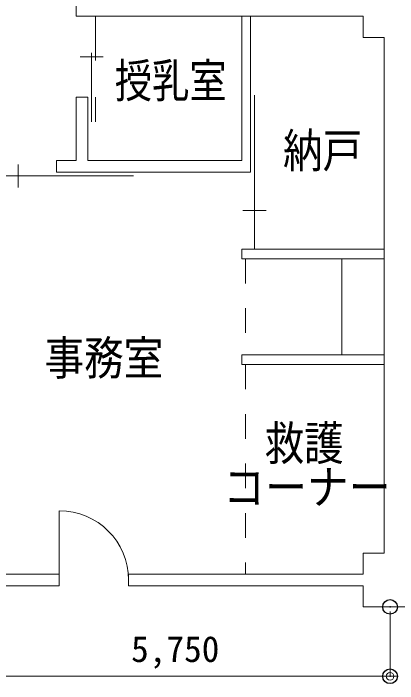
# Model space of a CAD drawing. Units: millimetres, scale not verified. Extents: x -20008 to 44171, y -23185 to 24570.
# Drawn here: x 1090 to 6078, y -21884 to -13175 of the extents above; entities that cross this region are included whole.
import ezdxf
from ezdxf.enums import TextEntityAlignment as Align

# ---------------------------------------------------------------- set-up
doc = ezdxf.new("R2010")
doc.units = ezdxf.units.MM
doc.header["$LTSCALE"] = 380
doc.header["$PDMODE"] = 32
doc.header["$PDSIZE"] = 190
doc.linetypes.add('DASHED', pattern=[7.5, 6, -1.5])
doc.linetypes.add('USER1', pattern=[1.693333, 0.846667, -0.846667])
for name, color, linetype, lineweight in [('1-3_1-3', 8, 'Continuous', 18), ('1-7_0-B', 8, 'Continuous', 18), ('1-8_0-A', 8, 'Continuous', 18), ('1-9_0-9', 8, 'Continuous', 18), ('1-B_0-2', 8, 'Continuous', 18), ('1-E_0', 1, 'Continuous', 18), ('3-0_KUTAI', 1, 'Continuous', 18)]:
    doc.layers.add(name, color=color, linetype=linetype, lineweight=lineweight)
doc.layers.add('1-F_Defpoints', color=5, linetype='Continuous')
doc.styles.add('ＭＳ ゴシック', font='')
doc.styles.get('ＭＳ ゴシック').set_extended_font_data('MS Gothic')

# ---------------------------------------------------------------- blocks, each defined once
blk = doc.blocks.new('_Origin')
at = {"layer": '1-E_0'}
blk.add_line((0, 0), (-380, 0), dxfattribs=at)
blk.add_circle((0, 0), 190, dxfattribs=at)

msp = doc.modelspace()

# ---------------------------------------------------------------- linework, layer by layer
at = {"layer": '1-3_1-3'}
msp.add_line((5355.4, -17612.3), (5355.4, -16362.3), dxfattribs=at)
at = {"layer": '1-7_0-B', "linetype": 'USER1'}
for p, q in [((4105.4, -16362.3), (4105.4, -17612.3)), ((4105.4, -17737.3), (4105.4, -20462.3))]:
    msp.add_line(p, q, dxfattribs=at)
at = {"layer": '1-8_0-A'}
for p, q in [((2155.4, -13212.3), (2155.4, -13787.3)), ((2255.4, -13737.3), (1955.4, -13737.3)), ((2105.4, -13687.3), (2105.4, -14262.3)), ((1150.4, -15137.3), (1150.4, -15437.3)), ((4220.4, -16237.3), (4220.4, -15237.3)), ((650.4, -15287.3), (1650.4, -15287.3)), ((4070.4, -15737.3), (4370.4, -15737.3)), ((1685.4, -20537.3), (1685.4, -19637.3))]:
    msp.add_line(p, q, dxfattribs=at)
at = {"layer": '1-8_0-A', "linetype": 'USER1'}
for p, q in [((2105.4, -14262.3), (2105.4, -14832.3)), ((2155.4, -14262.3), (2155.4, -14832.3))]:
    msp.add_line(p, q, dxfattribs=at)
at = {"layer": '1-8_0-A', "linetype": 'DASHED'}
for p, q in [((4220.4, -15237.3), (4220.4, -14237.3)), ((1650.4, -15287.3), (2650.4, -15287.3))]:
    msp.add_line(p, q, dxfattribs=at)
at = {"layer": '1-8_0-A'}
msp.add_arc((1685.4, -20537.3), 900, 0, 90, dxfattribs=at)
at = {"layer": '1-9_0-9'}
for p, q in [((4055.4, -13212.3), (4055.4, -15087.3)), ((4170.4, -13212.3), (4170.4, -15237.3)), ((1905.4, -14262.3), (1905.4, -15087.3)), ((2055.4, -14262.3), (1905.4, -14262.3)), ((2055.4, -14262.3), (2055.4, -15087.3)), ((1650.4, -15087.3), (1650.4, -15237.3)), ((1905.4, -15087.3), (1650.4, -15087.3)), ((2055.4, -15087.3), (4055.4, -15087.3)), ((1905.4, -15237.3), (1650.4, -15237.3)), ((1905.4, -15237.3), (4170.4, -15237.3)), ((4055.4, -16237.3), (5905.4, -16237.3)), ((4055.4, -17612.3), (4055.4, -17737.3)), ((4055.4, -17612.3), (5905.4, -17612.3)), ((4055.4, -17737.3), (5905.4, -17737.3))]:
    msp.add_line(p, q, dxfattribs=at)
msp.add_lwpolyline([(4055.4, -16237.3), (4055.4, -16362.3), (5905.4, -16362.3)], dxfattribs=at)
at = {"layer": '1-B_0-2'}
for p, q in [((1905.4, -12937.3), (1905.4, -13212.3)), ((5630.4, -13212.3), (1905.4, -13212.3)), ((5630.4, -13212.3), (5630.4, -13487.3)), ((5630.4, -13487.3), (5905.4, -13487.3)), ((5905.4, -20187.3), (5905.4, -13487.3)), ((5905.4, -20187.3), (5630.4, -20187.3)), ((5630.4, -20187.3), (5630.4, -20462.3)), ((1685.4, -20462.3), (-569.6, -20462.3)), ((1685.4, -20612.3), (1685.4, -20462.3)), ((2585.4, -20612.3), (2585.4, -20462.3)), ((5630.4, -20462.3), (2585.4, -20462.3))]:
    msp.add_line(p, q, dxfattribs=at)
at = {"layer": '1-B_0-2', "color": 7}
for p, q in [((-569.6, -20612.3), (1685.4, -20612.3)), ((5630.4, -20612.3), (2585.4, -20612.3)), ((5630.4, -20612.3), (5630.4, -20887.3)), ((5630.4, -20887.3), (6330.4, -20887.3))]:
    msp.add_line(p, q, dxfattribs=at)
at = {"layer": '1-F_Defpoints'}
for p in [(5980.4, -20887.3), (5980.4, -21788.8)]:
    msp.add_point(p, dxfattribs=at)
at = {"layer": '3-0_KUTAI'}
for p, q in [((5980.4, -20947.3), (5980.4, -21788.8)), ((5980.4, -20947.3), (5980.4, -21788.8)), ((330.4, -21788.8), (5880.4, -21788.8))]:
    msp.add_line(p, q, dxfattribs=at)

# ---------------------------------------------------------------- block references
at = {"layer": '3-0_KUTAI', "xscale": 0.2631579, "yscale": 0.2631579}
msp.add_blockref('_Origin', (5980.4, -21788.8), dxfattribs=at)
at = {"layer": '3-0_KUTAI', "xscale": 0.2631579, "yscale": 0.2631579, "rotation": 180}
msp.add_blockref('_Origin', (5980.4, -21788.8), dxfattribs=at)

# ---------------------------------------------------------------- texts
at = {"layer": '1-7_0-B', "style": 'ＭＳ ゴシック'}
for s, height, width, p in [('授乳室', 443, 0.8, (2407.4, -14402.8)), ('納戸', 443, 0.85, (4590.6, -15310.8)), ('事務室', 443, 0.85, (1494.4, -18006.4)), ('救護', 443, 0.85, (4350.2, -19114.6)), ('コーナー', 443.2, 0.9, (3811.8, -19684.7))]:
    msp.add_text(s, height=height, dxfattribs=dict(at, width=width)).set_placement(p, align=Align.BOTTOM_LEFT)
at = {"layer": '3-0_KUTAI', "color": 3, "style": 'ＭＳ ゴシック'}
msp.add_text('5,750', height=337.1, dxfattribs=at).set_placement((2617.9, -21704.3), align=Align.BOTTOM_LEFT)

doc.saveas('drawing.dxf')
